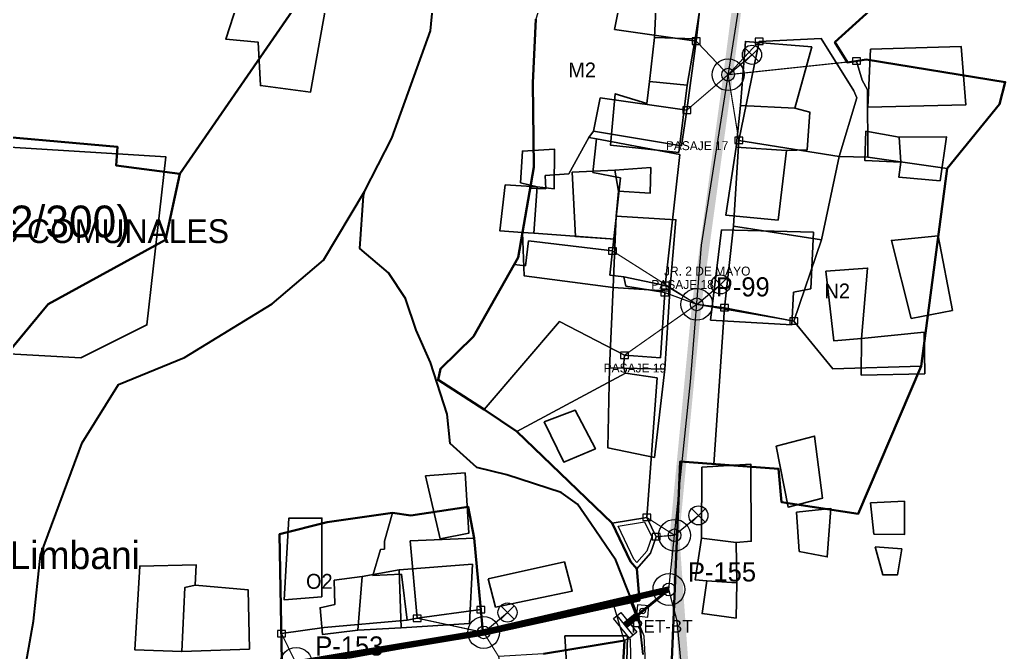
# Model space of a CAD drawing. Header units: metres. Extents: x 425183 to 427629, y 8434421 to 8436790.
# Drawn here: x 425473.3 to 425597.2, y 8435564.4 to 8435643.9 of the extents above; entities that cross this region are included whole.
import ezdxf
from ezdxf.enums import TextEntityAlignment as Align

# ---------------------------------------------------------------- set-up
doc = ezdxf.new("R2010")
doc.units = ezdxf.units.M
for name, color, linetype, lineweight in [('01_RIOS_Y_CUENCAS', 140, 'Continuous', 35), ('02_CALLES_Y_VIAS', 7, 'Continuous', 25), ('03_MANZANAS_ROTULOS', 6, 'Continuous', 35), ('04_LOTES_PREDIALES', 7, 'Continuous', 15), ('05_HUELLAS_CASAS_USUARIO', 30, 'Continuous', 30), ('06_HUELLAS_CASAS_COMPLEMENTO', 4, 'Continuous', 25), ('07_EQUIPAMIENTOS', 3, 'Continuous', 40)]:
    doc.layers.add(name, color=color, linetype=linetype, lineweight=lineweight)
for name, color, linetype in [('02_POSTES_MT_10KV', 1, 'Continuous'), ('04_RETENIDAS_MT_BT', 6, 'Continuous'), ('05_RED_BT_TRONCAL_CAAI', 3, 'Continuous'), ('06_RED_BT_DERIVACION_CAAI', 4, 'Continuous'), ('07_POSTES_BT_CAC', 5, 'Continuous'), ('08_ALUMBRADO_PUBLICO_LED', 30, 'Continuous'), ('08_TOPONIMIA_ROTULOS', 7, 'Continuous'), ('11_ACOMETIDAS_DOMICILIARIAS', 4, 'Continuous'), ('12_CAJAS_PORTAMEDIDOR_LT', 2, 'Continuous')]:
    doc.layers.add(name, color=color, linetype=linetype)

msp = doc.modelspace()

# ---------------------------------------------------------------- linework, layer by layer
at = {"layer": '01_RIOS_Y_CUENCAS'}
for points in [[(425476.23, 8435411.62), (425481.44, 8435431.24), (425478.68, 8435447.19), (425473.77, 8435458.84), (425466.72, 8435471.71), (425464.27, 8435487.96), (425464.27, 8435496.24), (425465.19, 8435513.1), (425470.09, 8435525.98), (425471.63, 8435541), (425471.93, 8435550.81), (425475, 8435568.29), (425475.92, 8435576.57), (425481.13, 8435590.67), (425485.73, 8435598.03), (425494.01, 8435601.4), (425505.05, 8435608.14), (425511.48, 8435613.66), (425516.66, 8435622.29), (425520.07, 8435628.99), (425524.97, 8435642.48), (425527.12, 8435665.17)], [(425551.72, 8435564.07), (425551.19, 8435568.52), (425548.27, 8435575.95), (425545.13, 8435580.55), (425543.45, 8435583), (425541.38, 8435584.46), (425534.55, 8435586.68), (425530.8, 8435587.6), (425527.43, 8435590.59), (425527.04, 8435594.27), (425524.97, 8435600.79), (425523.13, 8435604.85), (425521.83, 8435608.83), (425519.69, 8435612.05), (425516.08, 8435615.12), (425516.54, 8435621.71), (425516.66, 8435622.29)]]:
    msp.add_lwpolyline(points, dxfattribs=at)
at = {"layer": '02_CALLES_Y_VIAS'}
for points in [[(425447.2, 8435354.17), (425451.46, 8435356.92), (425471.94, 8435355.45), (425513.08, 8435352.6), (425531.96, 8435349.69), (425554.19, 8435350.13), (425565.2, 8435356.28), (425576.19, 8435366.53), (425574.22, 8435402.17), (425570.99, 8435419.24), (425566.06, 8435444.29), (425566, 8435465.45), (425564.06, 8435488.09), (425560.99, 8435515.19), (425555.98, 8435568.27), (425554.94, 8435572.26), (425557.67, 8435598.35), (425559.02, 8435615.53), (425564.89, 8435652.86)], [(425484.26, 8435560.51), (425498.59, 8435561.98), (425514.84, 8435563.67), (425525.49, 8435565.59), (425542.51, 8435569.11), (425550.4, 8435571.03), (425554.94, 8435572.26)]]:
    msp.add_lwpolyline(points, dxfattribs=at)
at = {"layer": '04_LOTES_PREDIALES'}
for points in [[(425546.24, 8435666.8), (425545.78, 8435664.62), (425541.69, 8435654.21), (425539.98, 8435649.59), (425549.27, 8435648.49), (425548.08, 8435642.61), (425558.38, 8435641.16), (425559.28, 8435649.51), (425560.39, 8435656.27), (425546.24, 8435666.8)], [(425465.88, 8435641.8), (425465.35, 8435632.46), (425465.92, 8435629.62), (425485.59, 8435627.87), (425485.43, 8435625.53), (425493.41, 8435624.5), (425509.23, 8435647.42), (425482.37, 8435648.81), (425482.49, 8435650.35), (425476.36, 8435650.92), (425476.2, 8435647.67), (425471.09, 8435648.27), (425465.39, 8435649.33), (425465.88, 8435641.8)], [(425558.38, 8435641.16), (425548.08, 8435642.61), (425549.27, 8435648.49), (425539.98, 8435649.59), (425538.21, 8435643.94), (425537.84, 8435635.94), (425537.93, 8435625.34), (425537.47, 8435622.67), (425539.48, 8435622.59), (425539.38, 8435624.29), (425542.37, 8435624.49), (425544.85, 8435629.06), (425545.44, 8435629.86), (425546.3, 8435634.03), (425557.19, 8435632.49), (425558.38, 8435641.16)], [(425597.25, 8435636.02), (425596.51, 8435633.26), (425589.92, 8435625.15), (425586.67, 8435600.32), (425578.76, 8435581.78), (425569.12, 8435583.23), (425568.73, 8435587.41), (425560.61, 8435588.02), (425561.93, 8435607.67), (425563.08, 8435617.91), (425563.73, 8435628.69), (425566.29, 8435641.13), (425574.08, 8435641.5), (425578.21, 8435634.94), (425578.57, 8435634.06), (425576.37, 8435626.68), (425579.97, 8435626.59), (425579.91, 8435635.04), (425579.24, 8435636.26), (425578.53, 8435638.66), (425579.77, 8435638.84), (425597.25, 8435636.02)], [(425574.08, 8435641.5), (425566.29, 8435641.13), (425563.73, 8435628.69), (425576.37, 8435626.68), (425578.57, 8435634.06), (425578.21, 8435634.94), (425574.08, 8435641.5)], [(425596.51, 8435633.26), (425597.25, 8435636.02), (425579.77, 8435638.84), (425578.53, 8435638.66), (425579.24, 8435636.26), (425579.91, 8435635.04), (425579.97, 8435626.59), (425589.92, 8435625.15), (425596.51, 8435633.26)], [(425546.3, 8435634.03), (425545.44, 8435629.86), (425556.53, 8435627.99), (425557.19, 8435632.49), (425546.3, 8435634.03)], [(425548.86, 8435623.99), (425545.37, 8435624.65), (425545.83, 8435628.87), (425544.85, 8435629.06), (425542.37, 8435624.49), (425539.38, 8435624.29), (425539.48, 8435622.59), (425537.47, 8435622.67), (425535.98, 8435613.96), (425535.49, 8435613.1), (425536.91, 8435612.94), (425537.28, 8435616.07), (425547.85, 8435614.8), (425548.86, 8435623.99)], [(425556.3, 8435626.91), (425545.83, 8435628.87), (425545.37, 8435624.65), (425548.86, 8435623.99), (425547.52, 8435611.77), (425549.25, 8435611.56), (425554.49, 8435610.46), (425556.3, 8435626.91)], [(425576.37, 8435626.68), (425563.73, 8435628.69), (425563.08, 8435617.91), (425574.15, 8435616.21), (425576.37, 8435626.68)], [(425589.92, 8435625.15), (425579.97, 8435626.59), (425576.37, 8435626.68), (425574.15, 8435616.21), (425570.67, 8435605.99), (425575.57, 8435599.98), (425586.67, 8435600.32), (425589.92, 8435625.15)], [(425574.15, 8435616.21), (425563.08, 8435617.91), (425561.93, 8435607.67), (425570.67, 8435605.99), (425574.15, 8435616.21)], [(425554.42, 8435609.57), (425549.54, 8435610.39), (425549.25, 8435611.56), (425547.52, 8435611.77), (425547.85, 8435614.8), (425537.28, 8435616.07), (425536.91, 8435612.94), (425535.49, 8435613.1), (425530.38, 8435604.03), (425526.2, 8435599.99), (425525.91, 8435598.59), (425531.72, 8435594.86), (425541.17, 8435605.92), (425549.34, 8435601.69), (425553.88, 8435601.38), (425554.42, 8435609.57)], [(425586.67, 8435600.32), (425575.57, 8435599.98), (425570.67, 8435605.99), (425561.93, 8435607.67), (425560.61, 8435588.02), (425568.73, 8435587.41), (425569.12, 8435583.23), (425578.76, 8435581.78), (425586.67, 8435600.32)], [(425535.83, 8435592.1), (425549.48, 8435599.44), (425549.21, 8435600.2), (425549.34, 8435601.69), (425541.17, 8435605.92), (425531.72, 8435594.86), (425535.83, 8435592.1)], [(425547.81, 8435580.61), (425552.15, 8435581.31), (425553.48, 8435598.86), (425549.48, 8435599.44), (425535.83, 8435592.1), (425547.81, 8435580.61)], [(425529.71, 8435582.63), (425530.44, 8435578.7), (425531.27, 8435569.73), (425523.29, 8435568.65), (425522.01, 8435568.42), (425511.6, 8435567.5), (425506.21, 8435566.72), (425505.98, 8435579.22), (425511.94, 8435580.72), (425520.16, 8435581.88), (425522.49, 8435581.57), (425529.71, 8435582.63)], [(425519.18, 8435578.32), (425520.16, 8435581.88), (425511.94, 8435580.72), (425505.98, 8435579.22), (425506.21, 8435566.72), (425511.6, 8435567.5), (425522.01, 8435568.42), (425521.31, 8435574.17), (425517.72, 8435574.02), (425518.67, 8435577.28), (425519.17, 8435577.32), (425519.18, 8435578.32)], [(425529.71, 8435582.63), (425522.49, 8435581.57), (425520.16, 8435581.88), (425519.18, 8435578.32), (425519.17, 8435577.32), (425518.67, 8435577.28), (425517.72, 8435574.02), (425521.31, 8435574.17), (425522.01, 8435568.42), (425523.29, 8435568.65), (425522.4, 8435578.36), (425530.44, 8435578.7), (425529.71, 8435582.63)], [(425552.15, 8435581.31), (425547.81, 8435580.61), (425550.12, 8435575.79), (425550.89, 8435574.87), (425552.62, 8435576.82), (425553.35, 8435578.89), (425552.15, 8435581.31)], [(425530.44, 8435578.7), (425522.4, 8435578.36), (425523.29, 8435568.65), (425531.27, 8435569.73), (425530.44, 8435578.7)], [(425549.37, 8435565.86), (425539.16, 8435564.18), (425533.52, 8435563.83), (425533.78, 8435562.3), (425529.38, 8435562.27), (425527.75, 8435549.32), (425548.28, 8435547.55), (425549.37, 8435565.86)]]:
    msp.add_lwpolyline(points, close=True, dxfattribs=at)
for points in [[(425559.28, 8435649.51), (425558.38, 8435641.16), (425557.19, 8435632.49), (425556.53, 8435627.99), (425545.44, 8435629.86), (425544.85, 8435629.06), (425545.83, 8435628.87), (425556.3, 8435626.91), (425554.49, 8435610.46), (425549.25, 8435611.56), (425549.54, 8435610.39), (425554.42, 8435609.57), (425553.88, 8435601.38), (425549.34, 8435601.69), (425549.21, 8435600.2), (425549.48, 8435599.44), (425553.48, 8435598.86), (425552.15, 8435581.31), (425553.35, 8435578.89), (425552.62, 8435576.82), (425550.89, 8435574.87), (425550.12, 8435575.79), (425547.81, 8435580.61), (425535.83, 8435592.1), (425531.72, 8435594.86), (425525.91, 8435598.59), (425526.2, 8435599.99), (425530.38, 8435604.03), (425535.49, 8435613.1), (425535.98, 8435613.96), (425537.47, 8435622.67), (425537.93, 8435625.34), (425537.84, 8435635.94), (425538.21, 8435643.94)], [(425552.92, 8435545.11), (425551.82, 8435566.38), (425550.16, 8435570.63), (425548, 8435570.16), (425549.27, 8435565.92), (425550.05, 8435566.06), (425550.4, 8435548.14)]]:
    msp.add_lwpolyline(points, dxfattribs=at)
at = {"layer": '04_RETENIDAS_MT_BT', "color": 7}
msp.add_line((425550.45, 8435566.52), (425548.43, 8435569), dxfattribs=at)
at = {"layer": '04_RETENIDAS_MT_BT', "color": 6, "const_width": 0.35}
msp.add_lwpolyline([(425554.94, 8435572.26), (425549.44, 8435567.76)], dxfattribs=at)
at = {"layer": '04_RETENIDAS_MT_BT', "color": 2}
msp.add_lwpolyline([(425550.87, 8435568.93), (425552.27, 8435568.79), (425552.41, 8435570.19), (425551.01, 8435570.33), (425550.87, 8435568.93)], dxfattribs=at)
at = {"layer": '04_RETENIDAS_MT_BT', "color": 6}
msp.add_lwpolyline([(425549.99, 8435566.14), (425547.96, 8435568.62), (425548.89, 8435569.38), (425550.92, 8435566.9), (425549.99, 8435566.14)], dxfattribs=at)
at = {"layer": '04_RETENIDAS_MT_BT', "color": 2, "const_width": 0.85}
msp.add_lwpolyline([(425551.14, 8435569.15), (425549.44, 8435567.76)], dxfattribs=at)
at = {"layer": '04_RETENIDAS_MT_BT', "color": 2}
msp.add_circle((425551.64, 8435569.56), 0.35, dxfattribs=at)
at = {"layer": '05_HUELLAS_CASAS_USUARIO'}
for points in [[(425558.24, 8435641.46), (425559.35, 8435648.47), (425553.45, 8435648.67), (425553.11, 8435641.61), (425558.24, 8435641.46)], [(425501.16, 8435647.41), (425511.95, 8435646.47), (425509.88, 8435634.77), (425503.57, 8435635.59), (425503.28, 8435641.02), (425499.21, 8435641.42), (425501.16, 8435647.41)], [(425552.49, 8435636.08), (425553.11, 8435641.61), (425558.24, 8435641.46), (425557.24, 8435635.62), (425552.49, 8435636.08)], [(425563.96, 8435633.07), (425564.57, 8435641.14), (425572.91, 8435640.47), (425570.76, 8435632.74), (425563.96, 8435633.07)], [(425580.3, 8435640.16), (425591.72, 8435640.48), (425592.3, 8435633.17), (425579.97, 8435632.85), (425580.3, 8435640.16)], [(425556.17, 8435627.19), (425547.58, 8435628.11), (425548.2, 8435634.55), (425552.18, 8435633.32), (425552.49, 8435636.08), (425557.24, 8435635.62), (425556.17, 8435627.19)], [(425563.42, 8435627.84), (425563.96, 8435633.07), (425570.76, 8435632.74), (425572.65, 8435632.26), (425572.32, 8435627.52), (425569.73, 8435627.44), (425563.42, 8435627.84)], [(425579.7, 8435629.86), (425579.57, 8435626.17), (425584.13, 8435625.97), (425583.91, 8435629.1), (425579.7, 8435629.86)], [(425583.91, 8435629.1), (425589.86, 8435629.12), (425589.04, 8435623.62), (425583.85, 8435624.09), (425584.13, 8435625.97), (425583.91, 8435629.1)], [(425463.58, 8435627.85), (425472, 8435627.84), (425491.68, 8435626.61), (425489.29, 8435605.5), (425480.96, 8435601.37), (425468.84, 8435602.03), (425461.77, 8435602.46), (425463.58, 8435627.85)], [(425538.35, 8435622.86), (425540.49, 8435622.6), (425540.57, 8435627.58), (425536.51, 8435627.35), (425536.28, 8435623.37), (425538.35, 8435622.86)], [(425568.7, 8435618.67), (425562.11, 8435619.28), (425563.42, 8435627.84), (425569.73, 8435627.44), (425568.7, 8435618.67)], [(425548.31, 8435619.18), (425548.59, 8435622.3), (425548.12, 8435624.95), (425542.79, 8435624.7), (425543.18, 8435616.63), (425548.16, 8435616.27), (425548.31, 8435619.18)], [(425548.59, 8435622.3), (425552.6, 8435622.08), (425552.66, 8435625.28), (425548.12, 8435624.95), (425548.59, 8435622.3)], [(425536.51, 8435617.11), (425533.67, 8435617.34), (425534.36, 8435623.09), (425538.35, 8435622.86), (425537.97, 8435617.04), (425536.51, 8435617.11)], [(425555.06, 8435609.75), (425555.82, 8435618.72), (425548.31, 8435619.18), (425548.16, 8435616.27), (425547.93, 8435610.21), (425555.06, 8435609.75)], [(425561.56, 8435617.46), (425560.19, 8435606.11), (425570.42, 8435605.52), (425570.62, 8435609.62), (425572.79, 8435610.05), (425573.12, 8435617.15), (425561.56, 8435617.46)], [(425547.93, 8435610.21), (425536.74, 8435611.67), (425536.51, 8435617.11), (425537.97, 8435617.04), (425548.16, 8435616.27), (425547.93, 8435610.21)], [(425585.41, 8435606.33), (425590.59, 8435607.32), (425588.81, 8435616.71), (425582.93, 8435616.13), (425585.41, 8435606.33)], [(425574.67, 8435612.28), (425575.68, 8435603.51), (425579.18, 8435603.8), (425579.93, 8435612.65), (425574.67, 8435612.28)], [(425554.44, 8435599.94), (425555.06, 8435609.75), (425547.93, 8435610.21), (425547.47, 8435600.1), (425554.44, 8435599.94)], [(425579.18, 8435603.8), (425579.13, 8435599.21), (425587.11, 8435599.37), (425587.03, 8435604.59), (425579.18, 8435603.8)], [(425553.14, 8435588.83), (425547.24, 8435590.06), (425547.47, 8435600.1), (425554.44, 8435599.94), (425553.14, 8435588.83)], [(425539.26, 8435593.32), (425543.17, 8435594.78), (425545.7, 8435589.95), (425541.72, 8435588.26), (425539.26, 8435593.32)], [(425568.43, 8435590.26), (425569.93, 8435582.61), (425574.27, 8435583.74), (425573.26, 8435591.53), (425568.43, 8435590.26)], [(425559.1, 8435587.63), (425565.26, 8435588), (425565.29, 8435578.32), (425563.42, 8435578.18), (425559.05, 8435578.72), (425559.1, 8435587.63)], [(425524.32, 8435586.53), (425526.16, 8435578.64), (425529.76, 8435579.32), (425529.3, 8435586.91), (425524.32, 8435586.53)], [(425580.29, 8435583.13), (425580.73, 8435579.23), (425584.58, 8435579.17), (425584.57, 8435583.35), (425580.29, 8435583.13)], [(425570.98, 8435581.99), (425571.34, 8435577.04), (425574.85, 8435576.36), (425575.32, 8435582.42), (425570.98, 8435581.99)], [(425511.29, 8435571.35), (425506.54, 8435570.97), (425507.15, 8435581.24), (425511.29, 8435581.24), (425511.29, 8435571.35)], [(425559.05, 8435578.72), (425558.23, 8435573.48), (425559.73, 8435573.35), (425563.48, 8435573.1), (425563.42, 8435578.18), (425559.05, 8435578.72)], [(425580.87, 8435577.63), (425581.86, 8435574.08), (425583.68, 8435574.09), (425584.23, 8435577.36), (425580.87, 8435577.63)], [(425493.66, 8435564.46), (425487.76, 8435564.69), (425488.38, 8435575.19), (425495.5, 8435575.34), (425495.35, 8435572.81), (425494.05, 8435572.5), (425493.66, 8435564.46)], [(425521.26, 8435567.44), (425529.84, 8435567.98), (425530.22, 8435575.42), (425521.03, 8435574.73), (425521.26, 8435567.44)], [(425532.22, 8435573.58), (425533.14, 8435570.05), (425542.79, 8435572.04), (425541.8, 8435575.72), (425532.22, 8435573.58)], [(425515.81, 8435567.14), (425521.26, 8435567.44), (425521.03, 8435574.73), (425516.35, 8435573.88), (425515.81, 8435567.14)], [(425502.17, 8435564.76), (425493.66, 8435564.46), (425494.05, 8435572.5), (425495.35, 8435572.81), (425502.02, 8435572.2), (425502.17, 8435564.76)], [(425512.83, 8435573.42), (425516.35, 8435573.88), (425515.81, 8435567.14), (425511.37, 8435566.6), (425511.06, 8435569.97), (425512.9, 8435570.36), (425512.83, 8435573.42)], [(425563.48, 8435573.1), (425563.38, 8435568.66), (425559.11, 8435569.24), (425559.73, 8435573.35), (425563.48, 8435573.1)], [(425543.33, 8435547.56), (425549.21, 8435547.23), (425549.72, 8435566.44), (425541.87, 8435566.42), (425542.53, 8435555.42), (425543.33, 8435547.56)]]:
    msp.add_lwpolyline(points, close=True, dxfattribs=at)
at = {"layer": '05_RED_BT_TRONCAL_CAAI', "color": 3, "const_width": 1.2}
for points in [[(425562.39, 8435636.95), (425566.15, 8435665.85)], [(425558.44, 8435608.09), (425562.39, 8435636.95)], [(425555.65, 8435579.07), (425558.44, 8435608.09)], [(425557.69, 8435550.16), (425555.65, 8435579.07)]]:
    msp.add_lwpolyline(points, dxfattribs=at)
at = {"layer": '06_HUELLAS_CASAS_COMPLEMENTO'}
msp.add_lwpolyline([(425551.87, 8435580.76), (425552.81, 8435578.86), (425552.18, 8435577.08), (425550.9, 8435575.64), (425550.54, 8435576.06), (425548.55, 8435580.23), (425551.87, 8435580.76)], close=True, dxfattribs=at)
at = {"layer": '06_RED_BT_DERIVACION_CAAI', "color": 4, "const_width": 0.8}
for points in [[(425531.64, 8435566.86), (425554.94, 8435572.26)], [(425508.06, 8435562.96), (425531.64, 8435566.86)]]:
    msp.add_lwpolyline(points, dxfattribs=at)
at = {"layer": '07_EQUIPAMIENTOS'}
for points in [[(425555.3, 8435563.48), (425556.34, 8435588.33), (425568.73, 8435587.41), (425569.12, 8435583.23), (425578.76, 8435581.78), (425586.67, 8435600.32), (425589.92, 8435625.15), (425596.51, 8435633.26), (425597.25, 8435636.02), (425579.77, 8435638.84), (425577.39, 8435638.5), (425575.82, 8435641.03), (425596.07, 8435659.37)], [(425509.23, 8435647.42), (425493.41, 8435624.5), (425491.63, 8435616.21), (425476.87, 8435608.11), (425472.49, 8435602.85), (425463.86, 8435592.48), (425461.62, 8435592.6), (425461.65, 8435603.2), (425465.72, 8435629.64), (425465.92, 8435629.62), (425465.35, 8435632.46), (425465.88, 8435641.8), (425465.39, 8435649.33)], [(425390.24, 8435274.93), (425391.2, 8435311.62), (425424.92, 8435313.05), (425428.57, 8435313.22), (425428.8, 8435306.03), (425443.26, 8435306.61), (425440.83, 8435340.86), (425445.9, 8435371.8), (425452.2, 8435400.66), (425451.4, 8435467.03), (425449.08, 8435496.45), (425456.62, 8435592.87), (425463.86, 8435592.48), (425476.87, 8435608.11), (425491.63, 8435616.21), (425493.41, 8435624.5), (425509.23, 8435647.42)], [(425538.21, 8435643.94), (425537.84, 8435635.94), (425537.93, 8435625.34), (425535.98, 8435613.96), (425530.38, 8435604.03), (425526.2, 8435599.99), (425525.91, 8435598.59), (425531.72, 8435594.86), (425535.83, 8435592.1), (425547.81, 8435580.61), (425550.12, 8435575.79), (425550.89, 8435574.87), (425551.24, 8435570.87), (425531.56, 8435566.56), (425530.44, 8435578.7), (425529.71, 8435582.63), (425522.49, 8435581.57), (425520.16, 8435581.88), (425511.94, 8435580.72), (425505.98, 8435579.22), (425506.27, 8435563.26)], [(425539.16, 8435564.18), (425549.37, 8435565.86), (425549.37, 8435565.86), (425548.28, 8435547.55)]]:
    msp.add_lwpolyline(points, dxfattribs=at)
msp.add_lwpolyline([(425493.41, 8435624.5), (425485.43, 8435625.53), (425485.59, 8435627.87), (425465.72, 8435629.64), (425461.65, 8435603.2), (425472.49, 8435602.85), (425476.87, 8435608.11), (425491.63, 8435616.21), (425493.41, 8435624.5)], close=True, dxfattribs=at)
at = {"layer": '07_POSTES_BT_CAC', "color": 5}
for centre, radius in [((425562.39, 8435636.95), 2), ((425562.39, 8435636.95), 0.8), ((425558.44, 8435608.09), 2), ((425558.44, 8435608.09), 0.8), ((425555.65, 8435579.07), 2), ((425555.65, 8435579.07), 0.8), ((425554.94, 8435572.26), 2), ((425554.94, 8435572.26), 0.8), ((425531.64, 8435566.86), 2), ((425531.64, 8435566.86), 0.8), ((425508.06, 8435562.96), 2)]:
    msp.add_circle(centre, radius, dxfattribs=at)
at = {"layer": '08_ALUMBRADO_PUBLICO_LED', "color": 30}
for p, q in [((425564.59, 8435638.65), (425566.19, 8435640.25)), ((425564.59, 8435640.25), (425566.19, 8435638.65)), ((425562.39, 8435636.95), (425565.39, 8435639.45)), ((425560.64, 8435609.79), (425562.24, 8435611.39)), ((425560.64, 8435611.39), (425562.24, 8435609.79)), ((425558.44, 8435608.09), (425561.44, 8435610.59)), ((425555.65, 8435579.07), (425558.65, 8435581.57)), ((425557.85, 8435580.77), (425559.45, 8435582.37)), ((425557.85, 8435582.37), (425559.45, 8435580.77)), ((425531.64, 8435566.86), (425534.64, 8435569.36)), ((425533.84, 8435568.56), (425535.44, 8435570.16)), ((425533.84, 8435570.16), (425535.44, 8435568.56))]:
    msp.add_line(p, q, dxfattribs=at)
for centre in [(425565.39, 8435639.45), (425561.44, 8435610.59), (425558.65, 8435581.57), (425534.64, 8435569.36)]:
    msp.add_circle(centre, 1.2, dxfattribs=at)
at = {"layer": '11_ACOMETIDAS_DOMICILIARIAS', "color": 4, "const_width": 0.15}
for points in [[(425562.39, 8435636.95), (425558.38, 8435641.16)], [(425562.39, 8435636.95), (425566.29, 8435641.13)], [(425562.39, 8435636.95), (425566.29, 8435641.13)], [(425562.39, 8435636.95), (425578.53, 8435638.66)], [(425562.39, 8435636.95), (425557.19, 8435632.49)], [(425562.39, 8435636.95), (425563.73, 8435628.69)], [(425558.44, 8435608.09), (425547.85, 8435614.8)], [(425558.44, 8435608.09), (425554.49, 8435610.46)], [(425558.44, 8435608.09), (425554.42, 8435609.57)], [(425558.44, 8435608.09), (425554.42, 8435609.57)], [(425558.44, 8435608.09), (425549.34, 8435601.69)], [(425558.44, 8435608.09), (425561.93, 8435607.67)], [(425558.44, 8435608.09), (425561.93, 8435607.67)], [(425558.44, 8435608.09), (425570.67, 8435605.99)], [(425555.65, 8435579.07), (425552.15, 8435581.31)], [(425555.65, 8435579.07), (425553.35, 8435578.89)], [(425531.64, 8435566.86), (425531.27, 8435569.73)], [(425531.64, 8435566.86), (425531.27, 8435569.73)], [(425531.64, 8435566.86), (425523.29, 8435568.65)], [(425508.06, 8435562.96), (425506.21, 8435566.72)], [(425531.64, 8435566.86), (425533.52, 8435563.83)]]:
    msp.add_lwpolyline(points, dxfattribs=at)
at = {"layer": '12_CAJAS_PORTAMEDIDOR_LT', "color": 2}
for points in [[(425557.88, 8435640.76), (425558.88, 8435640.76), (425558.88, 8435641.56), (425557.88, 8435641.56), (425557.88, 8435640.76)], [(425565.79, 8435640.73), (425566.79, 8435640.73), (425566.79, 8435641.53), (425565.79, 8435641.53), (425565.79, 8435640.73)], [(425565.79, 8435640.73), (425566.79, 8435640.73), (425566.79, 8435641.53), (425565.79, 8435641.53), (425565.79, 8435640.73)], [(425578.03, 8435638.26), (425579.03, 8435638.26), (425579.03, 8435639.06), (425578.03, 8435639.06), (425578.03, 8435638.26)], [(425556.69, 8435632.09), (425557.69, 8435632.09), (425557.69, 8435632.89), (425556.69, 8435632.89), (425556.69, 8435632.09)], [(425563.23, 8435628.29), (425564.23, 8435628.29), (425564.23, 8435629.09), (425563.23, 8435629.09), (425563.23, 8435628.29)], [(425547.35, 8435614.4), (425548.35, 8435614.4), (425548.35, 8435615.2), (425547.35, 8435615.2), (425547.35, 8435614.4)], [(425553.99, 8435610.06), (425554.99, 8435610.06), (425554.99, 8435610.86), (425553.99, 8435610.86), (425553.99, 8435610.06)], [(425553.92, 8435609.17), (425554.92, 8435609.17), (425554.92, 8435609.97), (425553.92, 8435609.97), (425553.92, 8435609.17)], [(425553.92, 8435609.17), (425554.92, 8435609.17), (425554.92, 8435609.97), (425553.92, 8435609.97), (425553.92, 8435609.17)], [(425561.43, 8435607.27), (425562.43, 8435607.27), (425562.43, 8435608.07), (425561.43, 8435608.07), (425561.43, 8435607.27)], [(425561.43, 8435607.27), (425562.43, 8435607.27), (425562.43, 8435608.07), (425561.43, 8435608.07), (425561.43, 8435607.27)], [(425570.17, 8435605.59), (425571.17, 8435605.59), (425571.17, 8435606.39), (425570.17, 8435606.39), (425570.17, 8435605.59)], [(425548.84, 8435601.29), (425549.84, 8435601.29), (425549.84, 8435602.09), (425548.84, 8435602.09), (425548.84, 8435601.29)], [(425551.65, 8435580.91), (425552.65, 8435580.91), (425552.65, 8435581.71), (425551.65, 8435581.71), (425551.65, 8435580.91)], [(425552.85, 8435578.49), (425553.85, 8435578.49), (425553.85, 8435579.29), (425552.85, 8435579.29), (425552.85, 8435578.49)], [(425530.77, 8435569.33), (425531.77, 8435569.33), (425531.77, 8435570.13), (425530.77, 8435570.13), (425530.77, 8435569.33)], [(425530.77, 8435569.33), (425531.77, 8435569.33), (425531.77, 8435570.13), (425530.77, 8435570.13), (425530.77, 8435569.33)], [(425522.79, 8435568.25), (425523.79, 8435568.25), (425523.79, 8435569.05), (425522.79, 8435569.05), (425522.79, 8435568.25)], [(425505.71, 8435566.32), (425506.71, 8435566.32), (425506.71, 8435567.12), (425505.71, 8435567.12), (425505.71, 8435566.32)]]:
    msp.add_lwpolyline(points, dxfattribs=at)

# ---------------------------------------------------------------- texts
at = {"layer": '01_RIOS_Y_CUENCAS'}
msp.add_text('Rio-Limbani', height=3.5, dxfattribs=at).set_placement((425475.92, 8435576.57), align=Align.MIDDLE_CENTER)
at = {"layer": '02_POSTES_MT_10KV', "color": 1}
msp.add_text('E-14 (12/300)', height=4, dxfattribs=at).set_placement((425454.5, 8435616.5))
at = {"layer": '03_MANZANAS_ROTULOS'}
for s, p in [('M2', (425544.02, 8435637.54)), ('N2', (425576.11, 8435609.77)), ('O2', (425510.97, 8435573.28))]:
    msp.add_text(s, height=1.875, dxfattribs=at).set_placement(p, align=Align.MIDDLE_CENTER)
at = {"layer": '04_RETENIDAS_MT_BT', "color": 6}
msp.add_text('RET-BT', height=1.6, dxfattribs=at).set_placement((425550.2, 8435566.83))
at = {"layer": '07_EQUIPAMIENTOS'}
msp.add_text('SERVICIOS COMUNALES', height=3, dxfattribs=at).set_placement((425475.43, 8435617.29), align=Align.MIDDLE_CENTER)
at = {"layer": '07_POSTES_BT_CAC', "color": 5}
for s, p in [('P-99', (425560.84, 8435609.09)), ('P-155', (425557.34, 8435573.26)), ('P-153', (425510.46, 8435563.96))]:
    msp.add_text(s, height=2.4, dxfattribs=at).set_placement(p)
at = {"layer": '08_TOPONIMIA_ROTULOS'}
for s, p in [('PASAJE 17', (425558.49, 8435628.03)), ('JR. 2 DE MAYO', (425559.76, 8435612.27)), ('PASAJE 18', (425556.66, 8435610.58)), ('PASAJE 19', (425550.66, 8435600.09))]:
    msp.add_text(s, height=1.125, dxfattribs=at).set_placement(p, align=Align.MIDDLE_CENTER)

doc.saveas('drawing.dxf')
